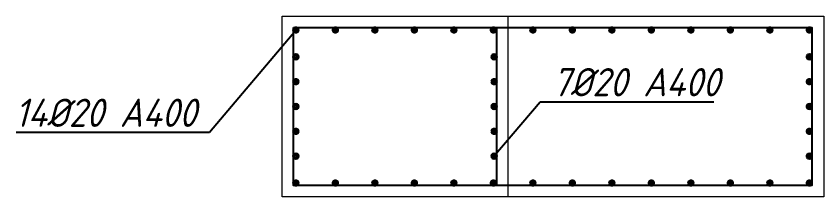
# Model space of a CAD drawing. Header units: millimetres. Extents: x 265754 to 14267433, y -6145605 to 2433772.
# Drawn here: x 7355172 to 7358750, y 785874 to 786674 of the extents above; entities that cross this region are included whole.
import ezdxf
from ezdxf import colors
from ezdxf.entities.mleader import LeaderData, LeaderLine
from ezdxf.math import Vec2, Vec3

# ---------------------------------------------------------------- set-up
doc = ezdxf.new("R2010")
doc.units = ezdxf.units.MM
for name, color, linetype, lineweight in [('Арматура', 1, 'Continuous', 40), ('ИС_Размер', 3, 'Continuous', 18), ('ИС_Тонкая', 3, 'Continuous', 18), ('Хомуты', 4, 'Continuous', 18)]:
    doc.layers.add(name, color=color, linetype=linetype, lineweight=lineweight)
doc.styles.add('ROMANS', font='isocpeur.ttf', dxfattribs={"width": 0.9, "oblique": 15})

# ---------------------------------------------------------------- blocks, each defined once
blk = doc.blocks.new('*U2005')
h = blk.add_hatch(color=256)
h.dxf.hatch_style = 1
h.paths.add_polyline_path([(-3, 0, 1), (3, 0, 1)])
blk.add_circle((0, 0), 10)
at = {"layer": 'Defpoints'}
for radius in [11, 3]:
    blk.add_circle((0, 0), radius, dxfattribs=at)
blk = doc.blocks.new('*U2016')
at = {"layer": 'Арматура', "xscale": -1, "rotation": 180}
blk.add_blockref('*U2005', (-63.75, -63.75), dxfattribs=at)
blk = doc.blocks.new('*U2015')
at = {"layer": 'ИС_Размер', "color": 0, "linetype": 'ByBlock', "lineweight": -2, "transparency": 16777216}
for p in [(0, 0), (175, 0), (350, 0), (525, 0), (700, 0), (875, 0), (1050, 0), (1225, 0), (1400, 0), (1575, 0), (1750, 0), (1925, 0), (2100, 0), (2275, 0)]:
    blk.add_blockref('*U2016', p, dxfattribs=at)
blk = doc.blocks.new('*U2006')
h = blk.add_hatch(color=256)
h.dxf.hatch_style = 1
h.paths.add_polyline_path([(-3, 0, 1), (3, 0, 1)])
blk.add_circle((0, 0), 10)
at = {"layer": 'Defpoints'}
for radius in [11, 3]:
    blk.add_circle((0, 0), radius, dxfattribs=at)
blk = doc.blocks.new('*U2018')
at = {"layer": 'Арматура', "xscale": -1, "rotation": 180}
blk.add_blockref('*U2006', (-63.75, -63.75), dxfattribs=at)
blk = doc.blocks.new('*U2017')
at = {"layer": 'ИС_Размер', "color": 0, "linetype": 'ByBlock', "lineweight": -2, "transparency": 16777216}
for p in [(0, 0), (175, 0), (350, 0), (525, 0), (700, 0), (875, 0), (1050, 0), (1225, 0), (1400, 0), (1575, 0), (1750, 0), (1925, 0), (2100, 0), (2275, 0)]:
    blk.add_blockref('*U2018', p, dxfattribs=at)
blk = doc.blocks.new('*U2007')
h = blk.add_hatch(color=256)
h.dxf.hatch_style = 1
h.paths.add_polyline_path([(-3, 0, 1), (3, 0, 1)])
blk.add_circle((0, 0), 10)
at = {"layer": 'Defpoints'}
for radius in [11, 3]:
    blk.add_circle((0, 0), radius, dxfattribs=at)
blk = doc.blocks.new('*U2019')
at = {"layer": 'Арматура', "xscale": -1, "rotation": 180}
blk.add_blockref('*U2007', (-45.5, -45.5), dxfattribs=at)
blk = doc.blocks.new('*U2011')
at = {"layer": 'ИС_Размер', "color": 0, "linetype": 'ByBlock', "lineweight": -2, "transparency": 16777216}
for p in [(0, 440), (0, 330), (0, 220), (0, 110), (0, 0)]:
    blk.add_blockref('*U2019', p, dxfattribs=at)
blk = doc.blocks.new('*U2008')
h = blk.add_hatch(color=256)
h.dxf.hatch_style = 1
h.paths.add_polyline_path([(-3, 0, 1), (3, 0, 1)])
blk.add_circle((0, 0), 10)
at = {"layer": 'Defpoints'}
for radius in [11, 3]:
    blk.add_circle((0, 0), radius, dxfattribs=at)
blk = doc.blocks.new('*U2012')
at = {"layer": 'Арматура', "xscale": -1, "rotation": 180}
blk.add_blockref('*U2008', (-45.5, -45.5), dxfattribs=at)
blk = doc.blocks.new('*U2013')
at = {"layer": 'ИС_Размер', "color": 0, "linetype": 'ByBlock', "lineweight": -2, "transparency": 16777216}
for p in [(0, 440), (0, 330), (0, 220), (0, 110), (0, 0)]:
    blk.add_blockref('*U2012', p, dxfattribs=at)
blk = doc.blocks.new('_None')
blk = doc.blocks.new('*U2009')
h = blk.add_hatch(color=256)
h.dxf.hatch_style = 1
h.paths.add_polyline_path([(-3, 0, 1), (3, 0, 1)])
blk.add_circle((0, 0), 10)
at = {"layer": 'Defpoints'}
for radius in [11, 3]:
    blk.add_circle((0, 0), radius, dxfattribs=at)
blk = doc.blocks.new('*U2291')
at = {"layer": 'Арматура', "xscale": -1, "rotation": 180}
blk.add_blockref('*U2009', (-45.5, -45.5), dxfattribs=at)
blk = doc.blocks.new('*U2292')
at = {"layer": 'ИС_Размер', "color": 0, "linetype": 'ByBlock', "lineweight": -2, "transparency": 16777216}
for p in [(0, 440), (0, 330), (0, 220), (0, 110), (0, 0)]:
    blk.add_blockref('*U2291', p, dxfattribs=at)

msp = doc.modelspace()

# ---------------------------------------------------------------- linework, layer by layer
at = {"layer": 'Defpoints'}
for points in [[(7356400.4904, 786624.3127), (7358697.4904, 786624.3127), (7358697.4904, 785924.311), (7356400.4904, 785924.311)], [(7356400.4904, 786624.3127), (7357300.8202, 786624.3127), (7357300.8202, 785924.311), (7356400.4904, 785924.311)]]:
    msp.add_lwpolyline(points, close=True, dxfattribs=at)
at = {"layer": 'ИС_Тонкая'}
for points in [[(7356350.4904, 786674.3127), (7358750.4904, 786674.3127), (7358750.4904, 785874.311), (7356350.4904, 785874.311)], [(7356350.4904, 786674.3127), (7357350.8202, 786674.3127), (7357350.8202, 785874.311), (7356350.4904, 785874.311)]]:
    msp.add_lwpolyline(points, close=True, dxfattribs=at)

# ---------------------------------------------------------------- block references
at = {"layer": 'ИС_Размер'}
for name, p in [('*U2017', (7356475.2404, 786677.0645)), ('*U2011', (7356456.9904, 786099.811)), ('*U2013', (7357335.3202, 786099.811)), ('*U2292', (7358731.9904, 786099.8128)), ('*U2015', (7356475.2404, 785999.061))]:
    msp.add_blockref(name, p, dxfattribs=at)

# ---------------------------------------------------------------- leaders
at = {"layer": 'Хомуты', "color": 3}
ml = msp.add_multileader_mtext('Standard', dxfattribs=at)
ml.set_content('\\A1;14%%C20 А400', color=4, style='ROMANS')
ml.set_leader_properties(color=256)
ml.set_arrow_properties(name='NONE')
ml.build(insert=Vec2(0, 0))
ml.multileader.update_dxf_attribs({"text_left_attachment_type": 6, "text_right_attachment_type": 6, "arrow_head_size": 600})
ctx = ml.context
ctx.base_point, ctx.char_height, ctx.arrow_head_size, ctx.plane_origin = Vec3(7355117.0623, 786159.0257), 125, 600, Vec3(7356254.2166, 786984.0391)
ctx.left_attachment, ctx.right_attachment, ctx.text_align_type = 6, 6, 1
notes = []
notes.append((ctx, [(1, (1, 1, 0), (7356028.2932, 786159.0257), (-1, 0), 8, [(0, [(7356411.4904, 786610.3145)], 0, [])])]))
ctx.mtext.insert, ctx.mtext.alignment, ctx.mtext.flow_direction = Vec3(7355568.6778, 786309.0257), 2, 5
ml = msp.add_multileader_mtext('Standard', dxfattribs=at)
ml.set_content('\\A1;{\\C4;7%%C20 А400}', color=4, style='ROMANS')
ml.set_leader_properties(color=256)
ml.set_arrow_properties(name='NONE')
ml.build(insert=Vec2(0, 0))
ml.multileader.update_dxf_attribs({"text_left_attachment_type": 6, "text_right_attachment_type": 6, "arrow_head_size": 600})
ctx = ml.context
ctx.base_point, ctx.char_height, ctx.arrow_head_size, ctx.plane_origin = Vec3(7357501.1511, 786294.4526), 125, 600, Vec3(7357130.9549, 786428.413)
ctx.left_attachment, ctx.right_attachment, ctx.text_align_type = 6, 6, 1
notes.append((ctx, [(0, (1, 1, 0), (7357493.1511, 786294.4526), (1, 0), 8, [(0, [(7357288.2287, 786054.6884)], 0, [])])]))
ctx.mtext.insert, ctx.mtext.alignment, ctx.mtext.flow_direction = Vec3(7357919.0166, 786444.4526), 2, 5
for ctx, leaders in notes:
    for number, flags, end, landing, length, lines in leaders:
        leader = LeaderData()
        leader.index, (leader.has_last_leader_line, leader.has_dogleg_vector, leader.attachment_direction) = number, flags
        leader.last_leader_point, leader.dogleg_vector, leader.dogleg_length = Vec3(end), Vec3(landing), length
        for number, points, colour, breaks in lines:
            line = LeaderLine()
            line.index, line.vertices, line.color, line.breaks = number, Vec3.list(points), colors.encode_raw_color(colour), breaks
            leader.lines.append(line)
        ctx.leaders.append(leader)

doc.saveas('drawing.dxf')
